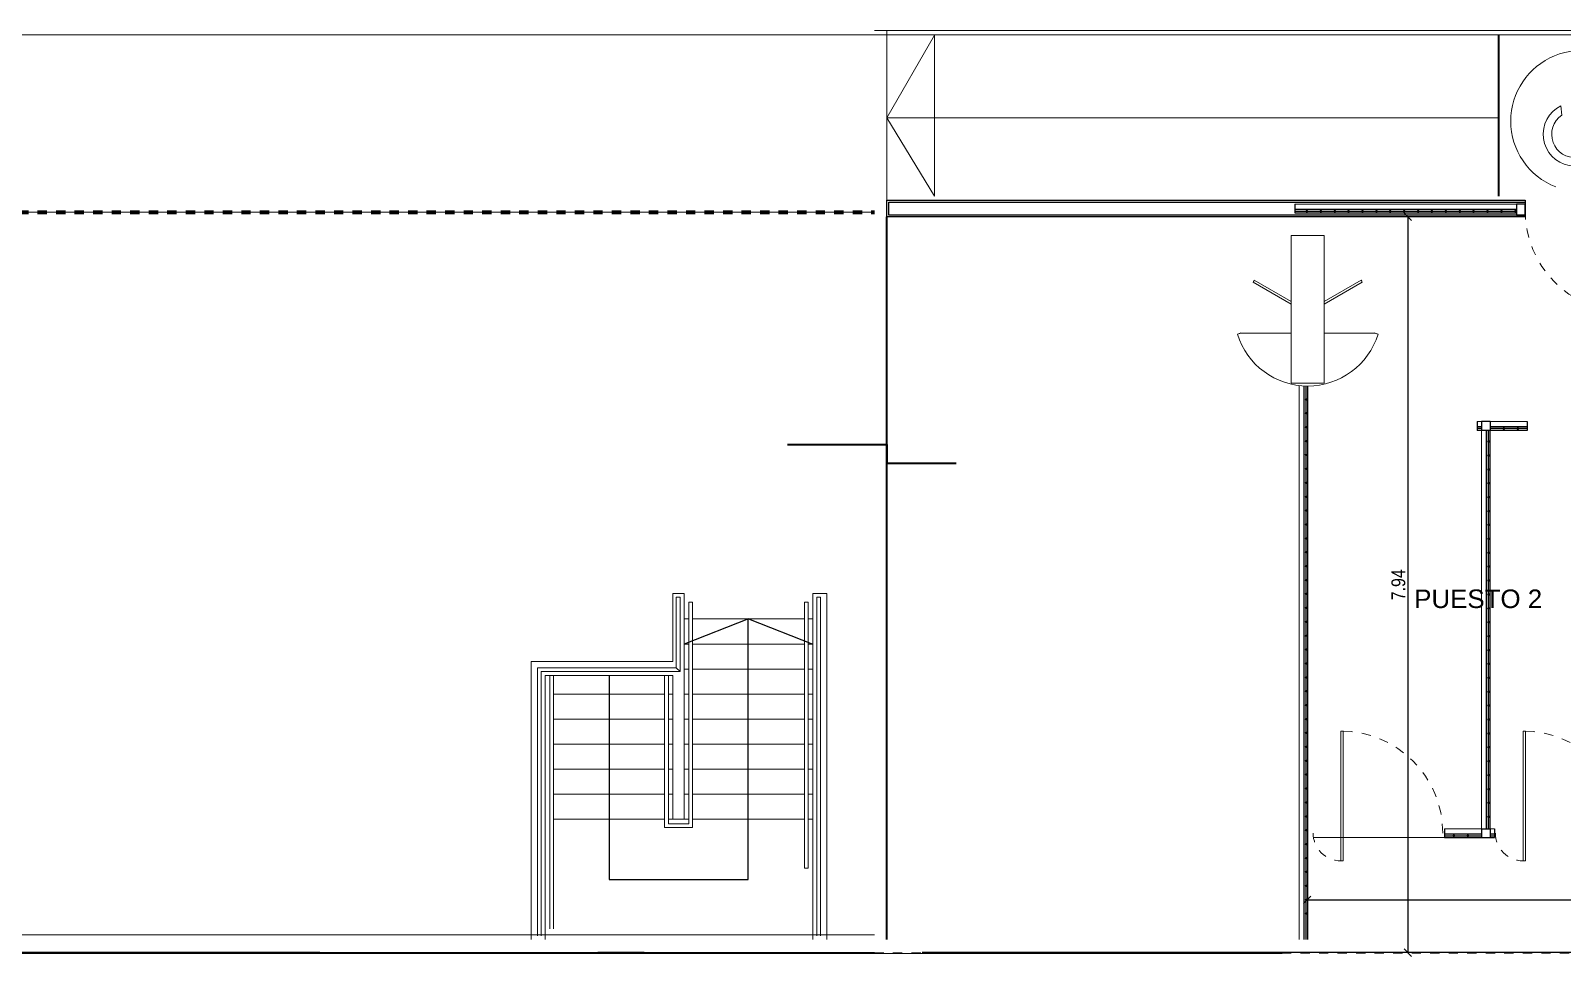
# Model space of a CAD drawing. Header units: millimetres. Extents: x 182 to 305, y 81 to 164.
# Drawn here: x 261.23 to 277.76, y 83.58 to 93.57 of the extents above; entities that cross this region are included whole.
import ezdxf

# ---------------------------------------------------------------- set-up
doc = ezdxf.new("R2010")
doc.units = ezdxf.units.MM
for name, pattern in [('ACAD_ISO04W100', [30.5, 24, -3, 0.5, -3]), ('ACAD_ISO10W100', [18.5, 12, -3, 0.5, -3]), ('Dash', [3.5, 2, -1.5]), ('Dash 1_16_', [0.003174, 0.001587, -0.001587]), ('Dash dot dot', [0.020639, 0.00635, -0.004763, 0, -0.004763, 0, -0.004763]), ('DASHDOT', [1, 0.5, -0.25, 0, -0.25]), ('Overhead', [3.96875, 2.38125, -1.5875])]:
    doc.linetypes.add(name, pattern=pattern)
for name, color, linetype, lineweight in [('A-----NPP', 7, 'Continuous', 9), ('A-AREALIM', 7, 'Continuous', 9), ('A-DOORSYM', 7, 'Continuous', 9), ('A-FLORHRM', 7, 'Continuous', 9), ('A-FLOROTM', 7, 'Continuous', 9), ('A-FLORSTM', 7, 'Continuous', 9), ('A-SECTMBM', 7, 'Overhead', 9), ('A-WALL', 7, 'Continuous', 9), ('DIMENSION', 1, 'Continuous', 25), ('F-AFFFEQM', 7, 'Continuous', 9)]:
    doc.layers.add(name, color=color, linetype=linetype, lineweight=lineweight)
for name, color, linetype in [('BLOCK 014', 7, 'Continuous'), ('estructura', 7, 'Continuous'), ('Lineas Lotes', 7, 'DASHDOT'), ('OBSERVACION', 7, 'Continuous'), ('reja', 7, 'Continuous'), ('REVOQUES', 7, 'Continuous'), ('Sectores', 3, 'Continuous'), ('TXT', 7, 'Continuous')]:
    doc.layers.add(name, color=color, linetype=linetype)
doc.styles.add('ARIALNARROW', font='ARIALN.TTF')
doc.styles.add('MtXpl_Arial_Unicode_', font='ARIALUNI.ttf')
doc.dimstyles.new('C', dxfattribs={"dimscale": 1.5, "dimtxt": 0.15, "dimasz": 0.08, "dimexe": 0.01, "dimexo": 0, "dimgap": 0.025, "dimtad": 1, "dimzin": 0, "dimdsep": 46, "dimtxsty": 'ARIALNARROW', "dimblk": 'OBLIQUE', "dimcen": 0, "dimclrd": 256, "dimclre": 256, "dimclrt": 256, "dimadec": 0, "dimazin": 0, "dimtfac": 1.666667, "dimtofl": 0, "dimtmove": 0, "dimatfit": 0, "dimldrblk": 'OBLIQUE', "dimfxl": 0.1, "dimtolj": 1, "dimtzin": 0, "dimarcsym": 0})

# ---------------------------------------------------------------- blocks, each defined once
blk = doc.blocks.new('_Oblique')
at = {"layer": 'estructura', "color": 0, "lineweight": -2}
blk.add_line((-0.5, -0.5), (0.5, 0.5), dxfattribs=at)
blk = doc.blocks.new('*D35')
at = {"layer": 'Defpoints', "color": 0}
for p in [(276.093218, 91.564512), (276.093218, 83.623389), (276.093218, 83.623389)]:
    blk.add_point(p, dxfattribs=at)
at = {"layer": 'DIMENSION', "lineweight": -2}
for p, q in [((276.093218, 91.564512), (276.083218, 91.564512)), ((276.093218, 91.564512), (276.093218, 83.623389)), ((276.093218, 83.623389), (276.083218, 83.623389))]:
    blk.add_line(p, q, dxfattribs=at)
at = {"layer": 'DIMENSION', "lineweight": -2, "xscale": 0.08, "yscale": 0.08, "zscale": 0.08}
for p, rotation in [((276.093218, 91.564512), 90), ((276.093218, 83.623389), 270)]:
    blk.add_blockref('_Oblique', p, dxfattribs=dict(at, rotation=rotation))
at = {"layer": 'DIMENSION', "insert": (275.991642, 87.59395), "char_height": 0.15, "attachment_point": 5, "rotation": 90, "style": 'ARIALNARROW'}
blk.add_mtext('\\A1;7.94', dxfattribs=at)
blk = doc.blocks.new('*D36')
at = {"layer": 'Defpoints', "color": 0}
for p in [(281.373728, 84.339969), (275.005385, 84.194555), (281.373728, 84.194555)]:
    blk.add_point(p, dxfattribs=at)
at = {"layer": 'DIMENSION', "lineweight": -2}
for p, q in [((281.373728, 84.339969), (281.373728, 84.184555)), ((275.005385, 84.194555), (275.005385, 84.204555)), ((275.005385, 84.194555), (281.373728, 84.194555))]:
    blk.add_line(p, q, dxfattribs=at)
at = {"layer": 'DIMENSION', "lineweight": -2, "xscale": 0.08, "yscale": 0.08, "zscale": 0.08, "rotation": 180}
blk.add_blockref('_Oblique', (275.005385, 84.194555), dxfattribs=at)
at = {"layer": 'DIMENSION', "lineweight": -2, "xscale": 0.08, "yscale": 0.08, "zscale": 0.08}
blk.add_blockref('_Oblique', (281.373728, 84.194555), dxfattribs=at)
at = {"layer": 'DIMENSION', "insert": (278.189556, 84.296132), "char_height": 0.15, "attachment_point": 5, "style": 'ARIALNARROW'}
blk.add_mtext('\\A1;6.37', dxfattribs=at)

msp = doc.modelspace()

# ---------------------------------------------------------------- linework, layer by layer
at = {"linetype": 'ACAD_ISO10W100'}
msp.add_line((301.349668, 83.623389), (190.992923, 83.623389), dxfattribs=at)
at = {"layer": 'A-----NPP', "color": 252}
for p, q in [((270.470385, 92.63521), (270.984655, 93.524648)), ((270.984655, 93.524648), (270.984655, 91.789512)), ((277.075021, 92.63521), (270.470385, 92.63521)), ((270.470385, 92.63521), (270.984655, 91.789512))]:
    msp.add_line(p, q, dxfattribs=at)
at = {"layer": 'A-----NPP', "color": 252, "lineweight": 35}
for p, q in [((277.075021, 91.789512), (277.075021, 93.524648)), ((270.470385, 83.764512), (270.470385, 91.564512)), ((269.396327, 89.107995), (270.470385, 89.107995)), ((270.470385, 89.107995), (270.470385, 88.907995)), ((270.470385, 88.907995), (271.217195, 88.907995))]:
    msp.add_line(p, q, dxfattribs=at)
at = {"layer": 'A-----NPP', "color": 252, "linetype": 'Dash dot dot', "lineweight": 100}
msp.add_line((242.701101, 91.614512), (270.336106, 91.614512), dxfattribs=at)
at = {"layer": 'A-AREALIM', "color": 252}
for q in [(291.411104, 93.530907), (291.796104, 93.530907)]:
    msp.add_line((260.615706, 93.530907), q, dxfattribs=at)
at = {"layer": 'A-DOORSYM', "color": 252, "lineweight": 18}
for p, q in [((275.370385, 86.014512), (275.395385, 86.014512)), ((277.337767, 86.014512), (277.362767, 86.014512))]:
    msp.add_line(p, q, dxfattribs=at)
at = {"layer": 'A-DOORSYM', "color": 252}
for p, q in [((275.370385, 86.014512), (275.370385, 84.914512)), ((275.395385, 84.914512), (275.395385, 86.014228)), ((277.337767, 86.014512), (277.337767, 84.914512)), ((277.362767, 84.914512), (277.362767, 86.014228)), ((275.370385, 84.914512), (275.370385, 84.614512)), ((275.395385, 84.914512), (275.395385, 84.614512)), ((277.337767, 84.914512), (277.337767, 84.614512)), ((277.362767, 84.914512), (277.362767, 84.614512)), ((275.370385, 84.614512), (275.395385, 84.614512)), ((277.337767, 84.614512), (277.362767, 84.614512))]:
    msp.add_line(p, q, dxfattribs=at)
at = {"layer": 'A-DOORSYM', "color": 252, "linetype": 'Dash 1_16_'}
for centre, radius, start, end in [((278.461109, 91.636467), 1.102806, 180, 268.729045), ((275.370385, 84.914512), 1.1, 0, 90), ((277.337767, 84.914512), 1.1, 0, 90), ((275.370385, 84.914512), 0.3, 180, 270), ((277.337767, 84.914512), 0.3, 180, 270)]:
    msp.add_arc(centre, radius, start, end, dxfattribs=at)
at = {"layer": 'A-FLORHRM', "color": 252}
for p, q in [((268.196386, 86.698512), (268.196386, 87.459037)), ((268.196386, 87.459037), (268.236386, 87.459037)), ((268.236386, 86.658512), (268.236386, 87.459037)), ((268.330386, 85.154512), (268.330386, 87.404452)), ((268.370386, 87.404452), (268.330386, 87.404452)), ((268.370386, 85.154512), (268.370386, 87.404452)), ((269.580385, 87.404452), (269.580385, 84.534452)), ((269.580385, 87.404452), (269.620385, 87.404452)), ((269.620385, 87.404452), (269.620385, 84.534452)), ((269.714385, 87.459037), (269.714385, 83.804512)), ((269.714385, 87.459037), (269.754385, 87.459037)), ((269.754385, 87.459037), (269.754385, 83.804512)), ((266.696386, 86.698512), (268.196386, 86.698512)), ((266.696386, 83.804512), (266.696386, 86.698512)), ((266.736386, 86.658512), (268.236386, 86.658512)), ((266.736386, 83.804512), (266.736386, 86.658512)), ((268.196386, 86.698512), (268.236386, 86.658512)), ((266.830386, 86.614512), (266.830386, 83.88077)), ((266.870386, 86.614512), (266.870386, 83.88077)), ((268.070386, 86.614512), (268.070386, 85.66082)), ((268.110386, 86.614512), (268.110386, 85.684299)), ((268.070386, 86.29082), (268.070386, 85.154512)), ((268.070386, 86.20082), (268.070386, 85.064512)), ((268.110386, 86.314299), (268.110386, 85.154512)), ((268.110386, 86.224299), (268.110386, 85.064512)), ((268.070386, 85.154512), (268.070386, 85.064512)), ((268.070386, 85.064512), (268.070386, 84.974512)), ((268.110386, 85.154512), (268.110386, 85.104512)), ((268.110386, 85.064512), (268.110386, 85.014512)), ((268.110386, 85.014512), (268.330386, 85.014512)), ((268.330386, 85.014512), (268.330386, 85.154512)), ((268.370386, 84.974512), (268.370386, 85.154512)), ((268.070386, 84.974512), (268.370386, 84.974512)), ((269.620385, 84.534452), (269.580385, 84.534452)), ((269.610385, 84.534452), (269.590385, 84.534452)), ((269.610385, 84.534452), (269.590385, 84.534452))]:
    msp.add_line(p, q, dxfattribs=at)
at = {"layer": 'A-FLORHRM', "color": 252, "linetype": 'Overhead'}
for p, q in [((268.370386, 85.014512), (268.370386, 84.974512)), ((268.370386, 85.004512), (268.370386, 84.984512)), ((268.370386, 85.004512), (268.370386, 84.984512))]:
    msp.add_line(p, q, dxfattribs=at)
at = {"layer": 'A-FLOROTM', "color": 252}
for p, q in [((260.648206, 91.614512), (270.336106, 91.614512)), ((260.648206, 91.614512), (270.336106, 91.614512)), ((275.070385, 84.864512), (276.490019, 84.864512)), ((242.701101, 83.814512), (270.336106, 83.814512)), ((219.586106, 83.614512), (274.736106, 83.614512))]:
    msp.add_line(p, q, dxfattribs=at)
at = {"layer": 'A-FLORSTM', "color": 252}
for p, q in [((270.470385, 93.574648), (270.470385, 91.744512)), ((268.330386, 87.224512), (268.280386, 87.224512)), ((269.580385, 87.224512), (268.370386, 87.224512)), ((269.670385, 87.224512), (269.620385, 87.224512)), ((268.330386, 86.954512), (268.280386, 86.954512)), ((269.580385, 86.954512), (268.370386, 86.954512)), ((269.670385, 86.954512), (269.620385, 86.954512)), ((268.330386, 86.684512), (268.280386, 86.684512)), ((269.580385, 86.684512), (268.370386, 86.684512)), ((269.670385, 86.684512), (269.620385, 86.684512)), ((266.870386, 86.414512), (268.070386, 86.414512)), ((268.110386, 86.414512), (268.160386, 86.414512)), ((268.330386, 86.414512), (268.280386, 86.414512)), ((269.580385, 86.414512), (268.370386, 86.414512)), ((269.670385, 86.414512), (269.620385, 86.414512)), ((266.870386, 86.144512), (268.070386, 86.144512)), ((268.110386, 86.144512), (268.160386, 86.144512)), ((268.330386, 86.144512), (268.280386, 86.144512)), ((269.580385, 86.144512), (268.370386, 86.144512)), ((269.670385, 86.144512), (269.620385, 86.144512)), ((266.870386, 85.874512), (268.070386, 85.874512)), ((268.110386, 85.874512), (268.160386, 85.874512)), ((268.330386, 85.874512), (268.280386, 85.874512)), ((269.580385, 85.874512), (268.370386, 85.874512)), ((269.670385, 85.874512), (269.620385, 85.874512)), ((266.870386, 85.604512), (268.070386, 85.604512)), ((267.448199, 85.604512), (267.450991, 85.604512)), ((267.448199, 85.604512), (267.450991, 85.604512)), ((268.110386, 85.604512), (268.160386, 85.604512)), ((268.110386, 85.604512), (268.160386, 85.604512)), ((268.330386, 85.604512), (268.280386, 85.604512)), ((269.580385, 85.604512), (268.370386, 85.604512)), ((269.670385, 85.604512), (269.620385, 85.604512)), ((266.870386, 85.334512), (268.070386, 85.334512)), ((268.110386, 85.334512), (268.160386, 85.334512)), ((268.330386, 85.334512), (268.280386, 85.334512)), ((269.580385, 85.334512), (268.370386, 85.334512)), ((269.670385, 85.334512), (269.620385, 85.334512)), ((266.870386, 85.064512), (268.070386, 85.064512)), ((268.110386, 85.064512), (268.160386, 85.064512)), ((268.330386, 85.064512), (268.280386, 85.064512)), ((269.580385, 85.064512), (268.370386, 85.064512)), ((269.670385, 85.064512), (269.620385, 85.064512))]:
    msp.add_line(p, q, dxfattribs=at)
at = {"layer": 'A-SECTMBM', "color": 252}
msp.add_line((267.448199, 85.604512), (267.450991, 85.604512), dxfattribs=at)
msp.add_line((267.448199, 85.604512), (267.450991, 85.604512), dxfattribs=at)
at = {"layer": 'A-WALL', "color": 252}
for p, q in [((291.911104, 93.574648), (270.336106, 93.574648)), ((268.160386, 87.499037), (268.160386, 86.764512)), ((268.160386, 87.499037), (268.280386, 87.499037)), ((268.280386, 85.064512), (268.280386, 87.499037)), ((269.670385, 87.499037), (269.670385, 83.764512)), ((269.670385, 87.499037), (269.820385, 87.499037)), ((269.820385, 83.764512), (269.820385, 87.499037)), ((266.630386, 86.764512), (266.630386, 83.764512)), ((266.630386, 86.764512), (268.160386, 86.764512)), ((266.780386, 83.764512), (266.780386, 86.614512)), ((266.780386, 86.614512), (268.160386, 86.614512)), ((268.160386, 86.614512), (268.160386, 85.064512))]:
    msp.add_line(p, q, dxfattribs=at)
at = {"layer": 'A-WALL', "color": 252, "lineweight": 18}
for p, q in [((268.160386, 85.064512), (268.280386, 85.064512)), ((270.336106, 83.624512), (242.701101, 83.624512))]:
    msp.add_line(p, q, dxfattribs=at)
at = {"layer": 'BLOCK 014', "color": 252, "ltscale": 5}
for p, q in [((270.490385, 91.584512), (270.490385, 91.724512)), ((270.490385, 91.724512), (277.361109, 91.724512)), ((274.873641, 91.701779), (274.873641, 91.606779)), ((277.361109, 91.584512), (270.490385, 91.584512))]:
    msp.add_line(p, q, dxfattribs=at)
at = {"layer": 'F-AFFFEQM', "color": 252}
for p, q in [((277.746609, 92.763696), (277.754322, 92.662513)), ((275.190182, 91.364699), (274.834582, 91.364699)), ((274.834582, 91.364699), (274.834582, 89.770849)), ((275.190182, 89.770849), (275.190182, 91.364699)), ((274.42298, 90.858175), (274.423197, 90.85855)), ((274.42311, 90.8584), (274.427817, 90.866552)), ((274.42311, 90.8584), (274.834582, 90.620837)), ((274.427817, 90.866552), (274.42946, 90.869399)), ((274.42946, 90.869399), (274.43581, 90.880398)), ((274.834582, 90.650167), (274.43581, 90.880398)), ((275.588954, 90.880398), (275.190182, 90.650167)), ((275.190182, 90.620837), (275.601654, 90.8584)), ((275.588824, 90.880623), (275.58904, 90.880248)), ((275.588954, 90.880398), (275.595304, 90.869399)), ((275.595304, 90.869399), (275.596947, 90.866552)), ((275.596947, 90.866552), (275.601654, 90.8584)), ((274.271674, 90.305532), (274.253556, 90.299645)), ((274.289969, 90.310843), (274.253557, 90.299646)), ((274.289792, 90.311419), (274.271674, 90.305532)), ((274.834582, 90.310843), (274.289969, 90.310843)), ((275.734795, 90.310843), (275.190182, 90.310843)), ((275.771208, 90.299646), (275.734795, 90.310843)), ((275.75309, 90.305532), (275.734972, 90.311419)), ((275.771208, 90.299645), (275.75309, 90.305532)), ((274.834582, 89.770849), (275.012382, 89.770849)), ((275.012382, 89.770849), (275.190182, 89.770849))]:
    msp.add_line(p, q, dxfattribs=at)
at = {"layer": 'F-AFFFEQM', "color": 252, "linetype": 'Dash'}
for start, end in [(44.430659, 180), (180, 248.813499)]:
    msp.add_arc((277.96587, 92.598357), 0.762, start, end, dxfattribs=at)
at = {"layer": 'F-AFFFEQM', "color": 252}
for centre, radius, start, end in [((277.897488, 92.455633), 0.343027, 116.094016, 331.008057), ((277.897488, 92.455633), 0.251587, 124.68421, 350.979426), ((275.012383, 90.532992), 0.793893, 197.093204, 342.906796), ((274.275599, 90.293454), 0.0127, 96.128489, 108), ((275.749165, 90.293454), 0.0127, 72, 83.865703)]:
    msp.add_arc(centre, radius, start, end, dxfattribs=at)
at = {"layer": 'Lineas Lotes', "color": 252, "linetype": 'ACAD_ISO04W100', "ltscale": 4e-05}
msp.add_line((301.434637, 83.618873), (185.194637, 83.618873), dxfattribs=at)
at = {"layer": 'OBSERVACION', "color": 252, "ltscale": 5}
for p, q in [((277.361109, 91.701779), (277.265668, 91.701779)), ((277.265668, 91.701779), (277.265668, 91.584512)), ((277.361109, 91.744512), (277.361109, 91.564512)), ((277.361109, 91.584512), (277.361109, 91.701779)), ((277.265668, 91.584512), (277.361109, 91.584512)), ((276.841346, 89.354512), (276.841346, 89.259512)), ((276.982794, 89.354512), (276.887794, 89.354512)), ((276.887794, 89.354512), (276.887794, 89.259512)), ((276.982794, 89.354512), (276.982794, 89.259512)), ((277.380569, 89.354512), (277.380569, 89.259512)), ((276.982794, 89.259512), (276.887794, 89.259512)), ((276.490019, 84.959512), (276.490019, 84.864512)), ((276.887794, 84.959512), (276.982794, 84.959512)), ((276.887794, 84.959512), (276.887794, 84.864512)), ((276.887794, 84.864512), (276.982794, 84.864512)), ((276.982794, 84.959512), (276.982794, 84.864512)), ((277.029242, 84.959512), (277.029242, 84.864512))]:
    msp.add_line(p, q, dxfattribs=at)
at = {"layer": 'reja', "color": 252, "lineweight": 18}
for p, q in [((274.873641, 91.701779), (277.361109, 91.701779)), ((274.920385, 86.164512), (274.920385, 89.744447)), ((277.380569, 89.354512), (276.841346, 89.354512)), ((276.887794, 84.959512), (276.887794, 89.259512)), ((274.920385, 83.764512), (274.920385, 86.164512)), ((276.490019, 84.959512), (277.029242, 84.959512))]:
    msp.add_line(p, q, dxfattribs=at)
at = {"layer": 'reja', "color": 252}
for p, q in [((274.873641, 91.646779), (277.265668, 91.646779)), ((274.873641, 91.626779), (277.265668, 91.626779)), ((274.873641, 91.606779), (277.265668, 91.606779)), ((274.975385, 86.164512), (274.975385, 89.739962)), ((274.995385, 86.164512), (274.995385, 89.739281)), ((275.015385, 86.164512), (275.015385, 89.739105)), ((276.887794, 89.299512), (276.841346, 89.299512)), ((277.380569, 89.299512), (276.982794, 89.299512)), ((276.887794, 89.279512), (276.841346, 89.279512)), ((277.380569, 89.259512), (276.841346, 89.259512)), ((276.942794, 84.959512), (276.942794, 89.259512)), ((276.962794, 84.959512), (276.962794, 89.259512)), ((277.380569, 89.279512), (276.982794, 89.279512)), ((276.982794, 84.959512), (276.982794, 89.259512)), ((274.975385, 83.764512), (274.975385, 86.164512)), ((274.995385, 83.764512), (274.995385, 86.164512)), ((275.015385, 83.764512), (275.015385, 86.164512)), ((276.490019, 84.904512), (276.887794, 84.904512)), ((276.490019, 84.884512), (276.887794, 84.884512)), ((276.490019, 84.864512), (277.029242, 84.864512)), ((276.982794, 84.904512), (277.029242, 84.904512)), ((276.982794, 84.884512), (277.029242, 84.884512))]:
    msp.add_line(p, q, dxfattribs=at)
at = {"layer": 'reja', "color": 252, "lineweight": 18}
for centre in [(275.003684, 91.626779), (275.153684, 91.626779), (275.303684, 91.626779), (275.453684, 91.626779), (275.603684, 91.626779), (275.753684, 91.626779), (275.903684, 91.626779), (276.053684, 91.626779), (276.203684, 91.626779), (276.353684, 91.626779), (276.503684, 91.626779), (276.653684, 91.626779), (276.803684, 91.626779), (276.953684, 91.626779), (277.103684, 91.626779), (277.253684, 91.626779), (274.995385, 89.594555), (274.995385, 89.444555), (274.995385, 89.294555), (274.995385, 89.144555), (276.962794, 89.139555), (277.131049, 89.279512), (277.281049, 89.279512), (274.995385, 88.994555), (276.962794, 88.989555), (274.995385, 88.844555), (276.962794, 88.839555), (274.995385, 88.694555), (276.962794, 88.689555), (274.995385, 88.544555), (276.962794, 88.539555), (274.995385, 88.394555), (276.962794, 88.389555), (274.995385, 88.244555), (276.962794, 88.239555), (274.995385, 88.094555), (276.962794, 88.089555), (274.995385, 87.944555), (274.995385, 87.794555), (276.962794, 87.939555), (274.995385, 87.644555), (276.962794, 87.789555), (276.962794, 87.639555), (274.995385, 87.494555), (276.962794, 87.489555), (274.995385, 87.344555), (276.962794, 87.339555), (274.995385, 87.194555), (276.962794, 87.189555), (274.995385, 87.044555), (276.962794, 87.039555), (274.995385, 86.894555), (276.962794, 86.889555), (274.995385, 86.744555), (276.962794, 86.739555), (274.995385, 86.594555), (276.962794, 86.589555), (274.995385, 86.444555), (276.962794, 86.439555), (274.995385, 86.294555), (274.995385, 86.144555), (276.962794, 86.289555), (274.995385, 85.994555), (276.962794, 86.139555), (276.962794, 85.989555), (274.995385, 85.844555), (276.962794, 85.839555), (274.995385, 85.694555), (276.962794, 85.689555), (274.995385, 85.544555), (276.962794, 85.539555), (274.995385, 85.394555), (276.962794, 85.389555), (274.995385, 85.244555), (276.962794, 85.239555), (274.995385, 85.094555), (276.962794, 85.089555), (274.995385, 84.944555), (276.589538, 84.884512), (276.739538, 84.884512), (274.995385, 84.794555), (274.995385, 84.644555), (274.995385, 84.494555), (274.995385, 84.344555), (274.995385, 84.194555), (274.995385, 84.044555)]:
    msp.add_circle(centre, 0.01, dxfattribs=at)
at = {"layer": 'REVOQUES', "color": 252, "ltscale": 5}
for p, q in [((270.470385, 91.564512), (270.470385, 91.744512)), ((270.470385, 91.744512), (277.361109, 91.744512)), ((277.361109, 91.564512), (270.470385, 91.564512))]:
    msp.add_line(p, q, dxfattribs=at)
at = {"layer": 'TXT', "color": 252}
for p, q in [((268.975386, 87.224512), (268.280386, 86.954512)), ((268.97062, 84.414512), (268.97062, 87.224512)), ((268.975386, 87.224512), (269.670385, 86.954512)), ((267.470386, 86.614512), (267.470386, 84.414512)), ((267.470386, 86.614512), (267.470386, 84.414512)), ((267.470386, 84.414512), (268.97062, 84.414512))]:
    msp.add_line(p, q, dxfattribs=at)

# ---------------------------------------------------------------- texts
at = {"layer": 'Sectores', "style": 'MtXpl_Arial_Unicode_'}
msp.add_text('PUESTO 2', height=0.2, dxfattribs=at).set_placement((276.161597, 87.342711))

# ---------------------------------------------------------------- dimensions: what is measured, and where the dimension line sits
at = {"layer": 'DIMENSION'}
dim = msp.add_linear_dim(base=(276.093218, 83.623389), p1=(276.093218, 91.564512), p2=(276.093218, 83.623389), angle=90, dimstyle='C', override={"dimscale": 1, "dimlfac": 1, "dimtxsty": 'ARIALNARROW', "dimtolj": 1}, dxfattribs=at)
dim.commit()
dim.dimension.update_dxf_attribs({"geometry": '*D35', "text_midpoint": (275.991642, 87.59395)})
dim = msp.add_linear_dim(base=(281.373728, 84.194555), p1=(275.005385, 84.194555), p2=(281.373728, 84.339969), dimstyle='C', override={"dimscale": 1, "dimlfac": 1, "dimtxsty": 'ARIALNARROW', "dimtolj": 1}, dxfattribs=at)
dim.commit()
dim.dimension.update_dxf_attribs({"geometry": '*D36', "text_midpoint": (278.189556, 84.296132)})

doc.saveas('drawing.dxf')
